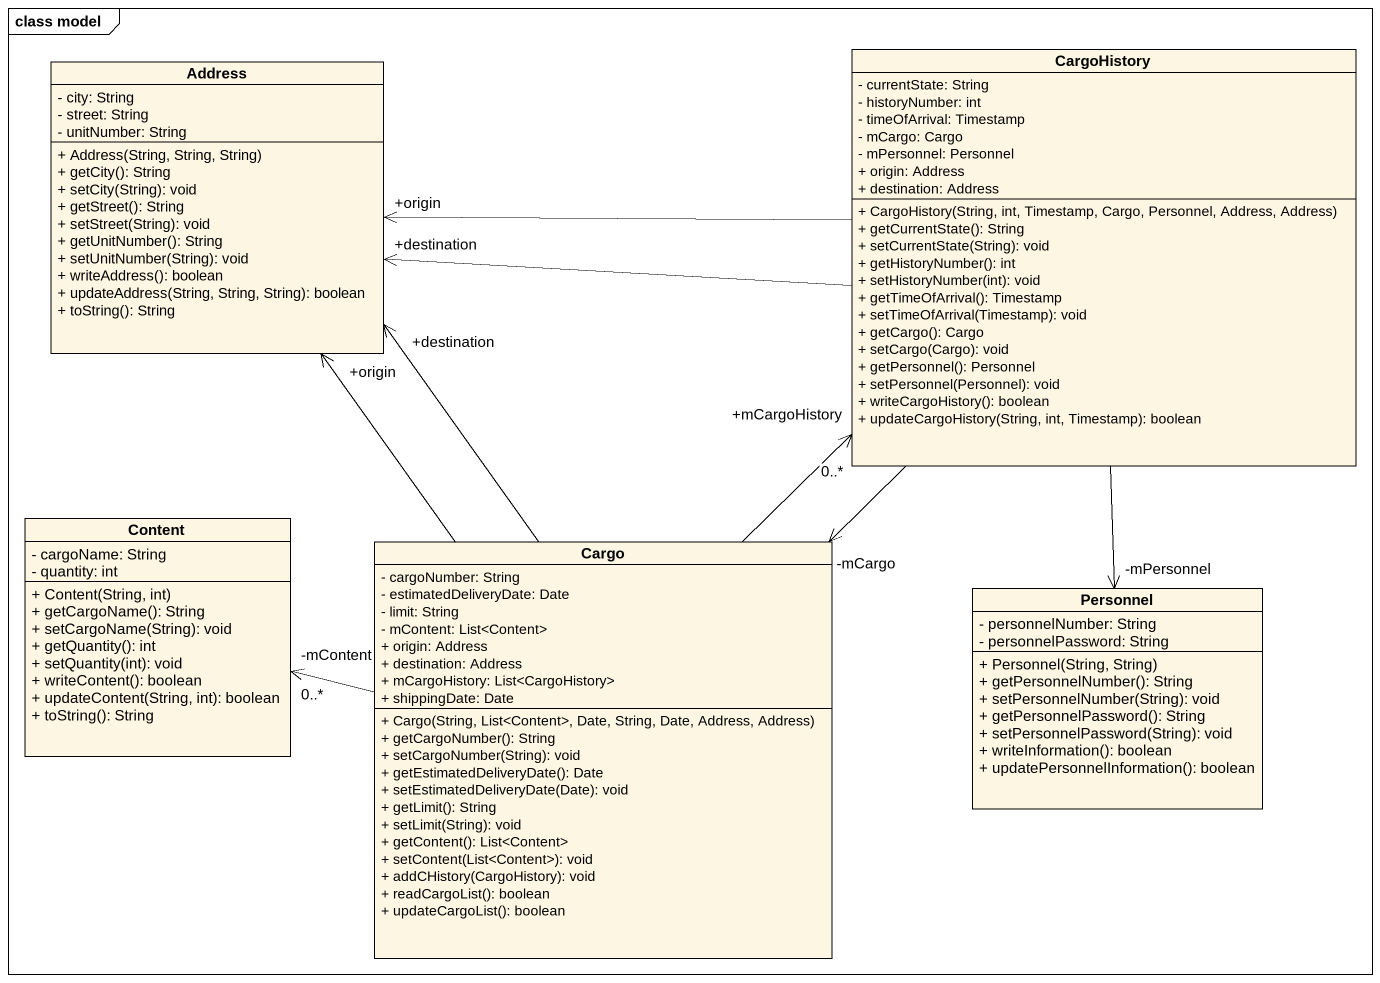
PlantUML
@startuml
mainframe class model
hide circle
hide empty members
skinparam classAttributeIconSize 0
class CargoHistory {
  - currentState: String
  - historyNumber: int
  - timeOfArrival: Timestamp
  - mCargo: Cargo
  - mPersonnel: Personnel
  + origin: Address
  + destination: Address
  + CargoHistory(String, int, Timestamp, Cargo, Personnel, Address, Address)
  + getCurrentState(): String
  + setCurrentState(String): void
  + getHistoryNumber(): int
  + setHistoryNumber(int): void
  + getTimeOfArrival(): Timestamp
  + setTimeOfArrival(Timestamp): void
  + getCargo(): Cargo
  + setCargo(Cargo): void
  + getPersonnel(): Personnel
  + setPersonnel(Personnel): void
  + writeCargoHistory(): boolean
  + updateCargoHistory(String, int, Timestamp): boolean
}
class Address {
  - city: String
  - street: String
  - unitNumber: String
  + Address(String, String, String)
  + getCity(): String
  + setCity(String): void
  + getStreet(): String
  + setStreet(String): void
  + getUnitNumber(): String
  + setUnitNumber(String): void
  + writeAddress(): boolean
  + updateAddress(String, String, String): boolean
  + toString(): String
}
class Content {
  - cargoName: String
  - quantity: int
  + Content(String, int)
  + getCargoName(): String
  + setCargoName(String): void
  + getQuantity(): int
  + setQuantity(int): void
  + writeContent(): boolean
  + updateContent(String, int): boolean
  + toString(): String
}
class Cargo {
  - cargoNumber: String
  - estimatedDeliveryDate: Date
  - limit: String
  - mContent: List<Content>
  + origin: Address
  + destination: Address
  + mCargoHistory: List<CargoHistory>
  + shippingDate: Date
  + Cargo(String, List<Content>, Date, String, Date, Address, Address)
  + getCargoNumber(): String
  + setCargoNumber(String): void
  + getEstimatedDeliveryDate(): Date
  + setEstimatedDeliveryDate(Date): void
  + getLimit(): String
  + setLimit(String): void
  + getContent(): List<Content>
  + setContent(List<Content>): void
  + addCHistory(CargoHistory): void
  + readCargoList(): boolean
  + updateCargoList(): boolean
}
class Personnel {
  - personnelNumber: String
  - personnelPassword: String
  + Personnel(String, String)
  + getPersonnelNumber(): String
  + setPersonnelNumber(String): void
  + getPersonnelPassword(): String
  + setPersonnelPassword(String): void
  + writeInformation(): boolean
  + updatePersonnelInformation(): boolean
}
CargoHistory -left-> "+origin" Address
CargoHistory -left-> "+destination" Address
CargoHistory --> "-mCargo" Cargo
CargoHistory --> "-mPersonnel" Personnel
Cargo -up-> "+mCargoHistory\n0..*" CargoHistory
Cargo -up-> "+origin" Address
Cargo -up-> "+destination" Address
Cargo -left-> "-mContent\n0..*" Content
@enduml
